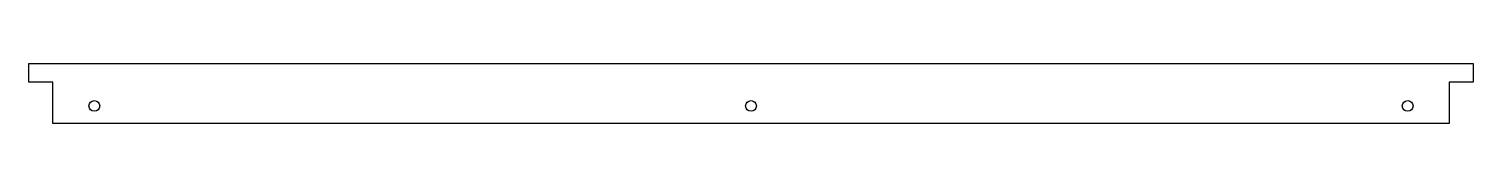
# Model space of a CAD drawing. Header units: metres. Extents: x 0 to 662, y -28 to 0.
import ezdxf

# ---------------------------------------------------------------- set-up
doc = ezdxf.new("R2010")
doc.units = ezdxf.units.M

msp = doc.modelspace()

# ---------------------------------------------------------------- linework, layer by layer
for p, q in [((0, 0), (662, 0)), ((0, -8.6), (0, 0)), ((662, 0), (662, -8.6)), ((11, -8.6), (0, -8.6)), ((11, -27.64), (11, -8.6)), ((662, -8.6), (651, -8.6)), ((651, -8.6), (651, -27.64)), ((651, -27.64), (11, -27.64))]:
    msp.add_line(p, q)
for centre in [(30, -19.54), (331, -19.54), (632, -19.54)]:
    msp.add_circle(centre, 2.45)

doc.saveas('drawing.dxf')
